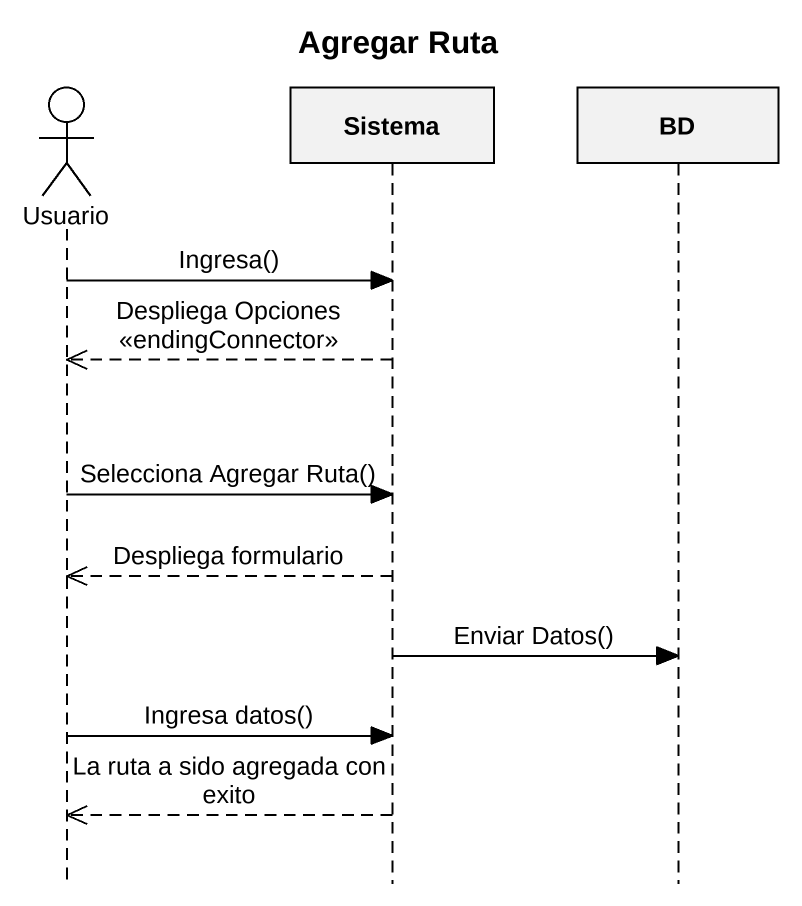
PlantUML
@startuml
title Agregar Ruta
hide footbox
actor Usuario
participant Sistema
participant BD

Usuario -> Sistema : Ingresa()
Sistema -->> Usuario : Despliega Opciones <<endingConnector>>
Usuario -> Sistema : Selecciona Agregar Ruta()
Sistema -->> Usuario : Despliega formulario
Sistema -> BD : Enviar Datos()
Usuario -> Sistema : Ingresa datos()
Sistema -->> Usuario : La ruta a sido agregada con exito
@enduml
